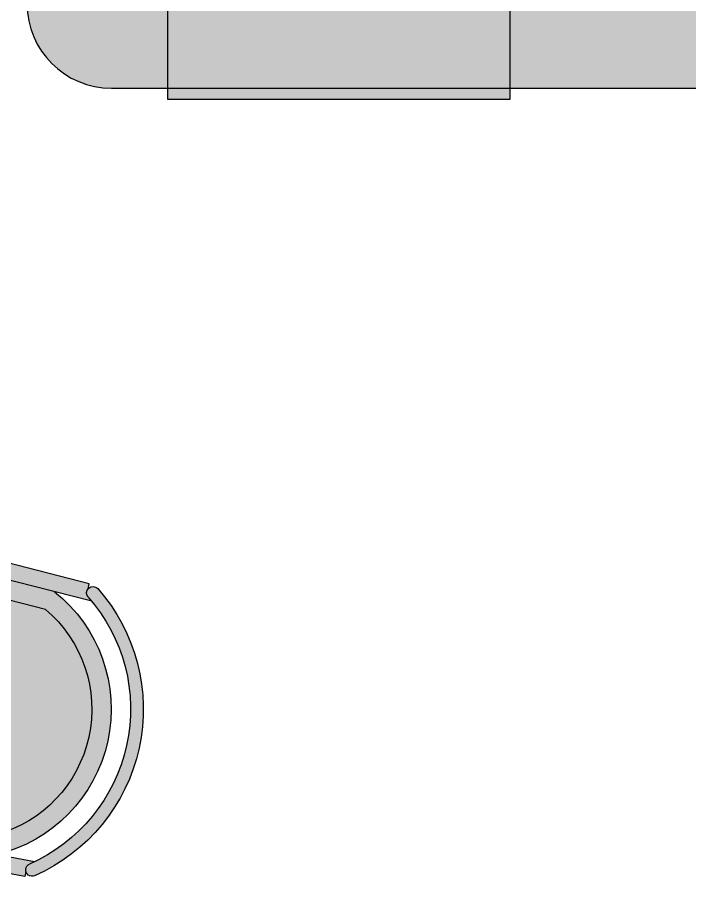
# Model space of a CAD drawing. Header units: millimetres. Extents: x 307301 to 459443, y -2888111 to -2805601.
# Drawn here: x 447551 to 448744, y -2884731 to -2883164 of the extents above; entities that cross this region are included whole.
import ezdxf

# ---------------------------------------------------------------- set-up
doc = ezdxf.new("R2010")
doc.units = ezdxf.units.MM
doc.header["$LTSCALE"] = 10
doc.header["$MEASUREMENT"] = 0
doc.layers.add('BMA  furniture', color=6, linetype='Continuous')
doc.layers.add('PDA FURNITURE', color=6, linetype='Continuous')

# ---------------------------------------------------------------- blocks, each defined once
blk = doc.blocks.new('rrr')
at = {"color": 6, "ltscale": 5}
for p, q in [((-30741.84060908433, -112866.9974207304), (-30462.46395107102, -112857.34680043)), ((-30462.46395107102, -112897.4141765658), (-30462.46395107102, -112857.34680043)), ((-30741.49609589885, -112876.9707633138), (-30741.84060908434, -112866.9974207304)), ((-30753.86703846067, -112899.4237919813), (-30511.19664217016, -112891.0411308478)), ((-30753.86666230146, -112899.4234978186), (-30550.46299668417, -112892.4015987259)), ((-30668.75091714894, -112934.507769851), (-30508.83386643572, -112928.9871151966)), ((-30394.01822046616, -113040.9517173607), (-30394.01822046616, -113160.6807401933)), ((-30356.01822046616, -113040.9517173607), (-30356.01822046616, -113160.6807401933)), ((-30394.01822046616, -113280.4097630259), (-30394.01822046616, -113160.6807401933)), ((-30356.01822046616, -113280.4097630259), (-30356.01822046616, -113160.6807401933)), ((-30668.75091714894, -113386.8537105357), (-30508.83386643572, -113392.3743651901)), ((-30753.86703846067, -113421.9376884053), (-30511.19664217016, -113430.3203495389)), ((-30753.86666230146, -113421.937982568), (-30550.46299668417, -113428.9598816607)), ((-30462.46395107102, -113423.9473038209), (-30462.46395107102, -113464.0146799567)), ((-30741.49609589885, -113444.3907170729), (-30741.84060908434, -113454.3640596562)), ((-30741.84060908433, -113454.3640596562), (-30462.46395107102, -113464.0146799567))]:
    blk.add_line(p, q, dxfattribs=at)
for centre, radius, start, end in [((-30549.5595223482, -113160.6807401933), 356.6575856649518, 126.1477134383756, 180), ((-30752.56741733448, -112882.7738522903), 12.50000000000118, 306.147713438006, 126.147713438006), ((-30549.5595223482, -113160.6807401933), 331.6575856649518, 126.1477134383756, 180), ((-30506.01822046616, -113040.9517173607), 150, 0, 91.97840450570604), ((-30549.5595223482, -113160.6807401933), 293.6575856649518, 116.0341809264308, 180), ((-30506.01822046616, -113040.9517173607), 112, 0, 91.97840450570604), ((-30549.5595223482, -113160.6807401933), 255.6575856649518, 117.7888814915139, 180), ((-30549.5595223482, -113160.6807401933), 356.6575856649518, 180, 233.8522865618092), ((-30549.5595223482, -113160.6807401933), 331.6575856649518, 180, 233.8522865618092), ((-30549.5595223482, -113160.6807401933), 293.6575856649518, 180, 243.9658190735692), ((-30549.5595223482, -113160.6807401933), 255.6575856649518, 180, 242.211118508486), ((-30506.01822046616, -113280.4097630259), 150, 268.021595494294, 0), ((-30506.01822046616, -113280.4097630259), 112, 268.021595494294, 0), ((-30752.56741733448, -113438.5876280964), 12.50000000000118, 233.852286561994, 53.85228656199399)]:
    blk.add_arc(centre, radius, start, end, dxfattribs=at)
blk = doc.blocks.new('xdhfufuft')
at = {"layer": 'BMA  furniture', "ltscale": 5, "true_color": 0xffffff}
h = blk.add_hatch(color=7, dxfattribs=at)
h.dxf.hatch_style = 1
h.paths.add_polyline_path([(1276066.061182735, -233799.0394908322, 0.4243636146216763), (1276201.968860337, -233658.3560381269), (1276196.731182991, -233506.7300548186, 0.2865870000013412), (1275957.515857063, -233357.3490747186, 0.2865839873078596), (1275718.30183237, -233506.7273908886), (1275714.296242531, -233622.7574911929), (1275713.062853786, -233658.3560382115, 0.4243636144381009), (1275848.970531391, -233799.0394908322), (1275957.515857063, -233799.0394908322)])
h.paths.add_polyline_path([(1276162.562370792, -233515.5186568139), (1276167.567349895, -233660.4981107472, -0.4215969050421186), (1276066.061182735, -233764.5890102557), (1275957.515857063, -233764.5890102557), (1275848.970531391, -233764.5890102557, -0.4215969050421292), (1275747.46436423, -233660.4981107472), (1275752.469343334, -233515.5186568139, -0.2783168229128185), (1275957.515857063, -233391.7995552951, -0.2783168229128186)], flags=16)
h.paths.add_polyline_path([(1276200.313008617, -233446.2159508947, 1), (1276218.614802549, -233432.8466936997, 0.239397194181826), (1275957.515857063, -233300.2338042892, 0.2393971941818682), (1275696.416911576, -233432.8466936998, 1), (1275714.718705508, -233446.2159508948, -0.2393971941819054), (1275957.515857063, -233322.8985941421, -0.2393971941818498)])
h = blk.add_hatch(color=7, dxfattribs=at)
h.dxf.hatch_style = 1
h.paths.add_polyline_path([(1275957.515857063, -233764.5890102557), (1276066.061182735, -233764.5890102557, 0.421596905042129), (1276167.567349895, -233660.4981107472), (1276162.562370792, -233515.5186568139, 0.2783168229128186), (1275957.515857063, -233391.7995552951, 0.2783168229128186), (1275752.469343334, -233515.5186568139), (1275747.46436423, -233660.4981107472, 0.4215969050421185), (1275848.970531391, -233764.5890102557)])
h = blk.add_hatch(color=7, dxfattribs=at)
h.dxf.hatch_style = 1
h.paths.add_polyline_path([(1276232.515857063, -233702.5366862361), (1276223.76668582, -233449.2561564886), (1276214.724937269, -233449.5684892466, -0.3714685594180008), (1276200.313008617, -233446.2159508947, 0.008195530511892835), (1276194.369476902, -233438.3534377315), (1276200.735471594, -233622.7574911929), (1276201.967884303, -233658.3278674736, -0.08252202319805457), (1276196.19111066, -233702.5366862361)])
h.paths.add_polyline_path([(1275718.840603466, -233702.5366862361, -0.08246985088286513), (1275713.062853789, -233658.3560381269), (1275720.662503909, -233438.3530967087, 0.008195890487256791), (1275714.718705508, -233446.2159508947, -0.3714685594141445), (1275700.306776857, -233449.5684892466), (1275691.265028305, -233449.2561564886), (1275682.515857063, -233702.5366862361)])
at = {"layer": 'BMA  furniture', "color": 6, "xscale": 0.9065915941175736, "yscale": 0.9065915941175736, "zscale": 0.9065915941175736, "rotation": 270}
blk.add_blockref('rrr', (1378548.037800744, -261319.5504403867), dxfattribs=at)
blk = doc.blocks.new('bed 1')
at = {"layer": 'PDA FURNITURE', "true_color": 0xc2c2c2}
h = blk.add_hatch(color=9, dxfattribs=at)
h.dxf.hatch_style = 1
h.paths.add_polyline_path([(331543.5254118307, -2810423.350993179), (332150.6536361041, -2810423.350993182), (332150.6536361137, -2808733.350993181), (331543.5254118405, -2808733.350993177)])
at = {"layer": 'PDA FURNITURE', "true_color": 0xffffff}
h = blk.add_hatch(color=7, dxfattribs=at)
h.dxf.hatch_style = 1
h.paths.add_polyline_path([(333243.4452075957, -2808753.350993179), (331443.4452075958, -2808753.350993179, 0.4142135623730951), (331293.4452075958, -2808903.350993179), (331293.4452075958, -2810253.350993179, 0.4142135623730951), (331443.4452075958, -2810403.350993179), (333243.4452075957, -2810403.350993179)])
at = {"layer": 'PDA FURNITURE', "elevation": 0.02773739791608752}
blk.add_lwpolyline([(331543.5254118307, -2810423.350993179), (332150.6536361041, -2810423.350993182), (332150.6536361137, -2808733.350993181), (331543.5254118405, -2808733.350993177)], close=True, dxfattribs=at)
blk.add_lwpolyline([(331293.4452075958, -2810253.350993179), (331293.4452075958, -2808903.350993179, -0.414213562373095), (331443.4452075958, -2808753.350993179), (333243.4452075958, -2808753.350993179), (333243.4452075958, -2810403.350993179), (331443.4452075958, -2810403.350993179, -0.414213562373095)], format="xyb", close=True, dxfattribs=at)

msp = doc.modelspace()

# ---------------------------------------------------------------- block references
at = {"layer": 'PDA FURNITURE', "xscale": -1, "rotation": 180}
msp.add_blockref('bed 1', (116274.0833095541, -5692043.312793625, -0.02773739761808613), dxfattribs=at)
at = {"layer": 'PDA FURNITURE', "color": 3, "xscale": -1, "rotation": 257.6126323897671}
msp.add_blockref('xdhfufuft', (401916.9536572723, -4180762.592512192, 0.02773739791608752), dxfattribs=at)

doc.saveas('drawing.dxf')
